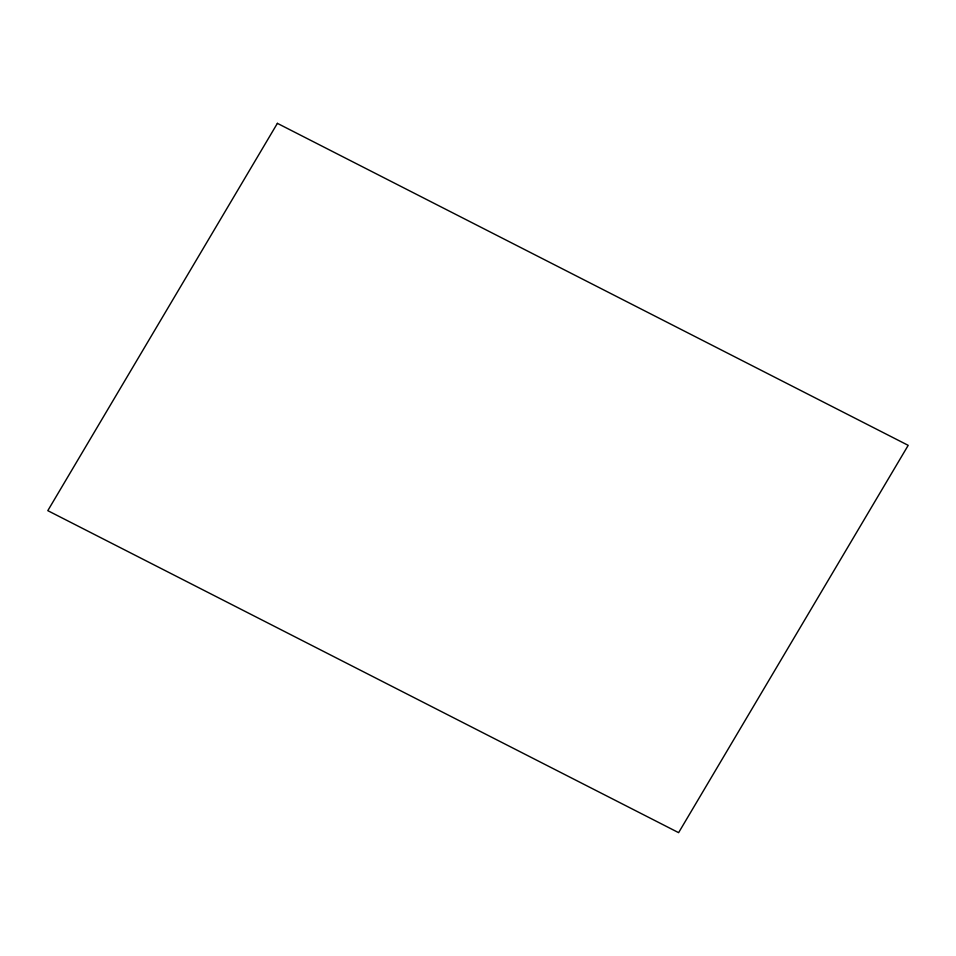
<?xml version="1.0" encoding="UTF-8"?>
<svg xmlns="http://www.w3.org/2000/svg" width="956" height="956" viewBox="0 0 956 956"><rect width="100%" height="100%" fill="white"/><g stroke="black" fill="none" stroke-linecap="round" stroke-linejoin="round"><path stroke-width="1.43" d="M277.383 123.348L47.8 510.659L678.617 832.652L908.2 445.341L277.383 123.348"/></g></svg>
